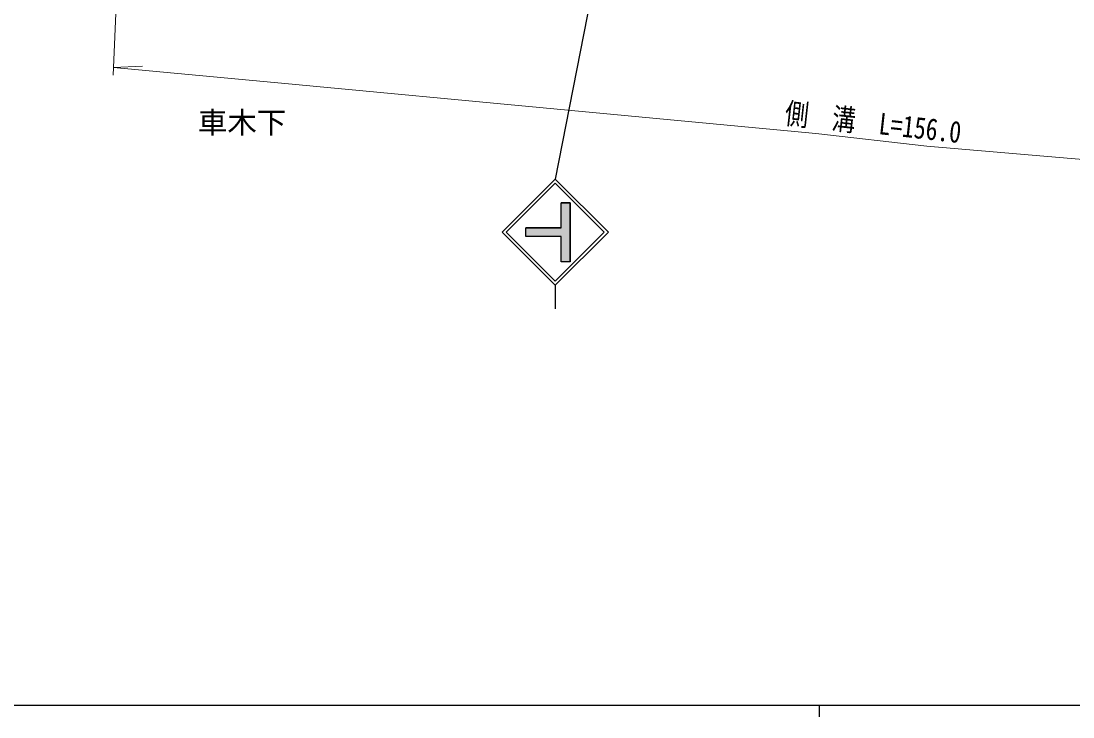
# Model space of a CAD drawing. Units: millimetres at full size, sheet at 1:1000; details may follow other scales. Extents: x 40000 to 680000, y 20000 to 380000.
# Drawn here: x 300423 to 389472, y 204000 to 262945 of the extents above; entities that cross this region are included whole.
import ezdxf
from ezdxf.enums import TextEntityAlignment as Align

# ---------------------------------------------------------------- set-up
doc = ezdxf.new("R2010")
doc.units = ezdxf.units.MM
doc.header["$LTSCALE"] = 1000
doc.layers.add('M-BMK-HTXT', color=7, linetype='Continuous')
for name, color, linetype, lineweight in [('M-STR-HTXT', 7, 'Continuous', 13), ('M-STR-STRC', 7, 'Continuous', 25), ('M-TTL-BAND', 7, 'Continuous', 25)]:
    doc.layers.add(name, color=color, linetype=linetype, lineweight=lineweight)
doc.styles.add('ＭＳ ゴシック', font='')
doc.styles.get('ＭＳ ゴシック').set_extended_font_data('MS Gothic')

msp = doc.modelspace()

# ---------------------------------------------------------------- hatches: boundary and pattern name
at = {"layer": 'M-STR-STRC'}
msp.add_hatch(color=256, dxfattribs=at).paths.add_polyline_path([(346151, 244685), (346151, 242560), (346901, 242560), (346901, 247560), (346151, 247560), (346151, 245435), (343151, 245435), (343151, 244685)])

# ---------------------------------------------------------------- linework, layer by layer
at = {"layer": 'M-STR-HTXT'}
for p, q in [((308209, 258356), (309590, 287909)), ((308239, 259011), (310692, 259123))]:
    msp.add_line(p, q, dxfattribs=at)
msp.add_lwpolyline([(308239, 259011), (323052, 257619), (345212, 255529), (367699, 253405), (377095, 252360), (393950, 250902), (414050, 249011), (430905, 247340), (455431, 244922), (459546, 244507)], dxfattribs=at)
at = {"layer": 'M-STR-STRC'}
for p, q in [((353156, 287943), (345652, 249561)), ((341152, 245061), (345652, 249561)), ((350152, 245060), (345652, 249561)), ((341505, 245061), (345652, 249207)), ((349798, 245060), (345652, 249207)), ((346901, 247560), (346151, 247560)), ((346151, 245435), (346151, 247560)), ((346901, 242560), (346901, 247560)), ((341152, 245061), (345652, 240560)), ((341505, 245061), (345652, 240914)), ((346151, 245435), (343151, 245435)), ((345652, 240914), (349798, 245060)), ((345652, 240560), (350152, 245060)), ((346151, 244685), (343151, 244685)), ((346151, 242560), (346151, 244685)), ((346901, 242560), (346151, 242560)), ((345652, 240560), (345652, 238560))]:
    msp.add_line(p, q, dxfattribs=at)
msp.add_lwpolyline([(343151, 245435), (346151, 245435), (346151, 247560), (346901, 247560), (346901, 242560), (346151, 242560), (346151, 244685), (343151, 244685)], close=True, dxfattribs=at)
at = {"layer": 'M-TTL-BAND'}
for p, q in [((40000, 205000), (579000, 205000)), ((368000, 205000), (368000, 204000))]:
    msp.add_line(p, q, dxfattribs=at)

# ---------------------------------------------------------------- texts
at = {"layer": 'M-BMK-HTXT', "style": 'ＭＳ ゴシック'}
msp.add_text('車木下', height=1833, dxfattribs=at).set_placement((315384, 252882), align=Align.BOTTOM_LEFT)
at = {"layer": 'M-STR-HTXT', "style": 'ＭＳ ゴシック', "width": 0.8}
msp.add_text('側\u3000溝\u3000L=156.0', height=1833, rotation=353.659, dxfattribs=at).set_placement((372397, 252882), align=Align.BOTTOM_CENTER)

doc.saveas('drawing.dxf')
